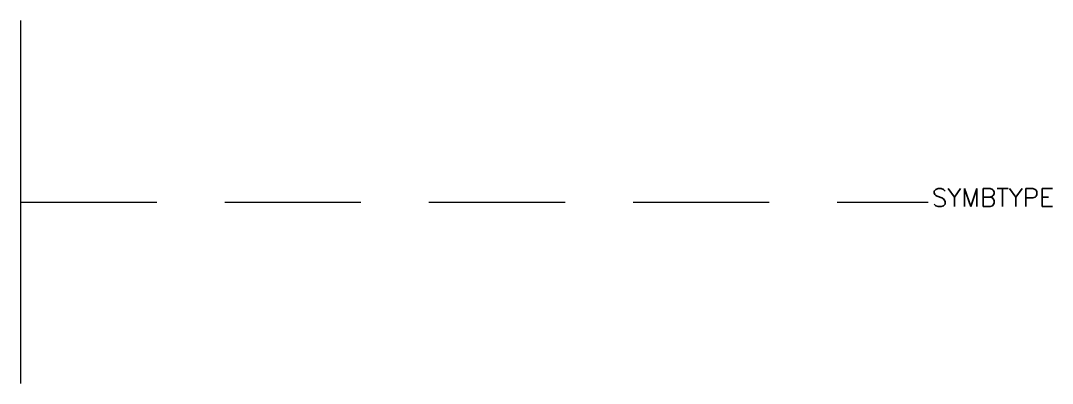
# Model space of a CAD drawing. Extents: x 340 to 351.3, y 208.1 to 212.1.
import ezdxf

# ---------------------------------------------------------------- set-up
doc = ezdxf.new("R2010")
doc.units = 0
doc.header["$LTSCALE"] = 6
doc.header["$MEASUREMENT"] = 0
doc.linetypes.add('HIDDEN', pattern=[0.375, 0.25, -0.125])
doc.layers.get('0').update_dxf_attribs({"linetype": 'CONTINUOUS'})
doc.layers.add('1', color=8, linetype='CONTINUOUS')
doc.layers.add('3', color=30, linetype='CONTINUOUS')
doc.styles.get("Standard").update_dxf_attribs({"font": 'simplex', "width": 0.85})

msp = doc.modelspace()

# ---------------------------------------------------------------- linework, layer by layer
at = {"layer": '1', "linetype": 'HIDDEN'}
msp.add_line((339.958, 210.051), (349.958, 210.051), dxfattribs=at)
at = {"layer": '3'}
msp.add_line((339.958, 212.051), (339.958, 208.051), dxfattribs=at)

# ---------------------------------------------------------------- texts
at = {"flags": 1}
msp.add_attdef('SYMBTYPE', (350, 210), 'GN', height=0.2, dxfattribs=at)

doc.saveas('drawing.dxf')
